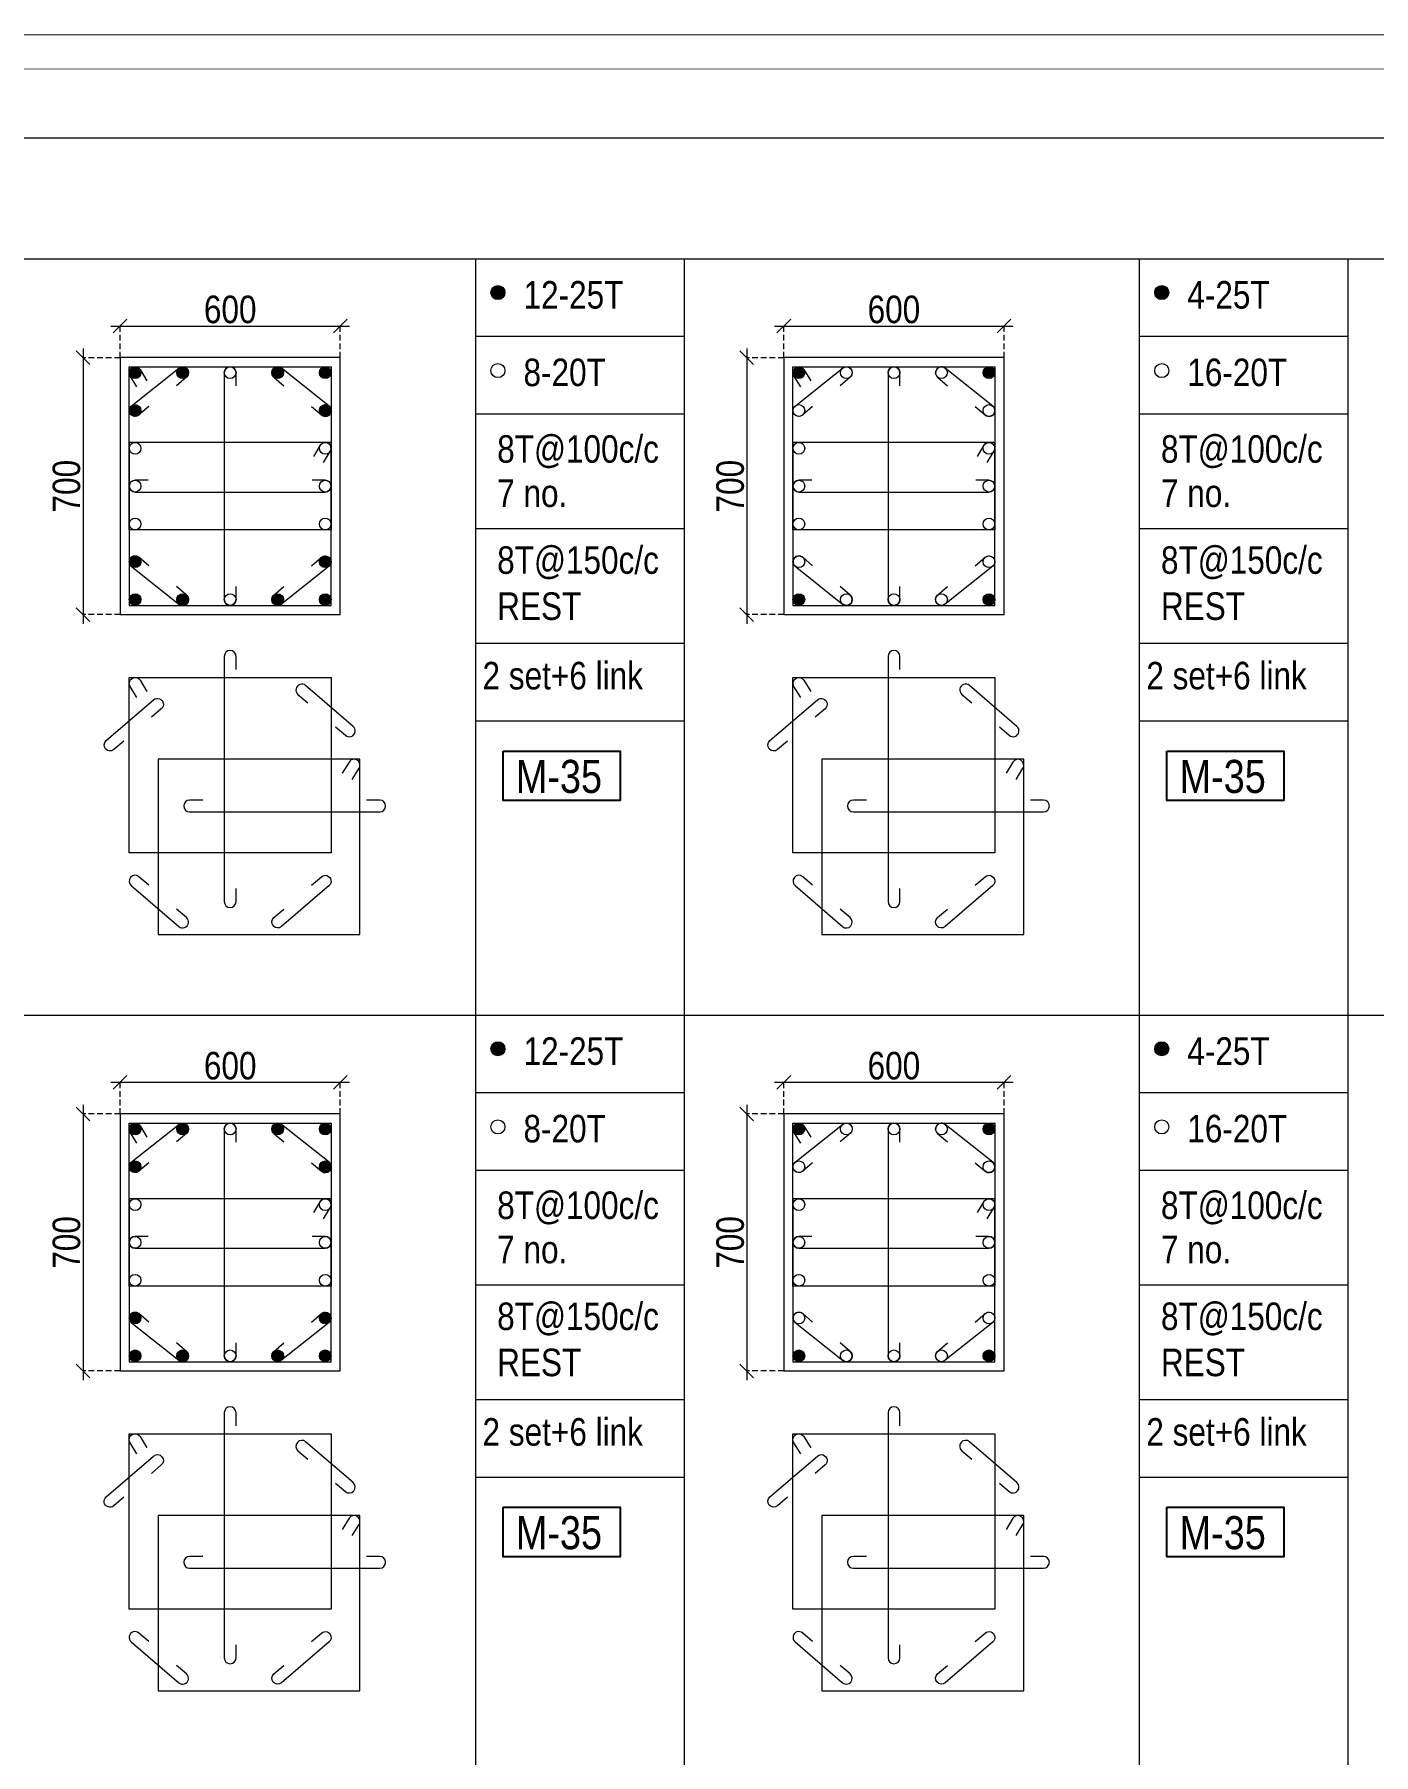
# Model space of a CAD drawing. Header units: millimetres. Extents: x 1112055 to 3390982, y -148532 to 766891.
# Drawn here: x 2165935 to 2180529, y 280292 to 299034 of the extents above; entities that cross this region are included whole.
import ezdxf
from ezdxf.enums import TextEntityAlignment as Align

# ---------------------------------------------------------------- set-up
doc = ezdxf.new("R2010")
doc.units = ezdxf.units.MM
doc.header["$PDMODE"] = 35
doc.header["$PDSIZE"] = -25
doc.linetypes.add('DASHED2', pattern=[0.375, 0.25, -0.125])
doc.linetypes.add('Hidden', pattern=[9.525, 6.35, -3.175])
for name, color, linetype, lineweight in [('B COL. SIZE DIM', 220, 'Continuous', 25), ('B COLSCH', 204, 'Continuous', 20), ('B COLUMN', 1, 'Hidden', 9), ('B STEEL', 34, 'Continuous', 15), ('B TITLE BLOCK', 250, 'Continuous', 0)]:
    doc.layers.add(name, color=color, linetype=linetype, lineweight=lineweight)
doc.layers.add('B TEXT', color=7, linetype='Continuous')
doc.styles.add('dim inside', font='romans.shx', dxfattribs={"width": 0.8, "height": 125})
doc.styles.add('SWINC', font='swissc.ttf')
doc.dimstyles.new('dim inside', dxfattribs={"dimtxt": 125, "dimasz": 100, "dimexe": 0, "dimexo": 0, "dimgap": 10, "dimtad": 0, "dimdec": 0, "dimzin": 0, "dimdsep": 46, "dimtxsty": 'dim inside', "dimblk": 'SMALL', "dimcen": 0.09, "dimadec": 0, "dimazin": 0, "dimtfac": 1, "dimtdec": 0, "dimtofl": 0, "dimtmove": 0, "dimatfit": 3, "dimfxl": 1, "dimtolj": 1, "dimtzin": 0, "dimarcsym": 2})

# ---------------------------------------------------------------- blocks, each defined once
blk = doc.blocks.new('_Oblique')
at = {"color": 0, "linetype": 'ByBlock', "lineweight": -2}
blk.add_line((-0.5, -0.5), (0.5, 0.5), dxfattribs=at)
blk = doc.blocks.new('*D554')
at = {"layer": 'B COL. SIZE DIM', "color": 250, "lineweight": 9, "ltscale": 250, "transparency": 16777216}
blk.add_line((2166769, 287617), (2169369, 287617), dxfattribs=at)
at = {"layer": 'B COL. SIZE DIM', "color": 250, "linetype": 'DASHED2', "lineweight": 9, "ltscale": 250, "transparency": 16777216}
for p, q in [((2166869, 287272), (2166869, 287617)), ((2169269, 287272), (2169269, 287617))]:
    blk.add_line(p, q, dxfattribs=at)
at = {"layer": 'Defpoints', "color": 0, "ltscale": 250, "transparency": 16777216}
for p in [(2169269, 287617), (2166869, 287272), (2169269, 287272)]:
    blk.add_point(p, dxfattribs=at)
at = {"layer": 'B COL. SIZE DIM', "color": 250, "lineweight": 9, "ltscale": 250, "transparency": 16777216, "xscale": 150, "yscale": 150, "zscale": 150, "rotation": 180}
blk.add_blockref('_Oblique', (2166869, 287617), dxfattribs=at)
at = {"layer": 'B COL. SIZE DIM', "color": 250, "lineweight": 9, "ltscale": 250, "transparency": 16777216, "xscale": 150, "yscale": 150, "zscale": 150}
blk.add_blockref('_Oblique', (2169269, 287617), dxfattribs=at)
at = {"layer": 'B COL. SIZE DIM', "color": 6, "ltscale": 250, "transparency": 16777216, "insert": (2168069, 287796), "char_height": 300, "attachment_point": 5, "style": 'SWINC'}
blk.add_mtext('\\A1;600', dxfattribs=at)
blk = doc.blocks.new('*D555')
at = {"layer": 'B COL. SIZE DIM', "color": 250, "lineweight": 9, "ltscale": 250, "transparency": 16777216}
blk.add_line((2166465, 287372), (2166465, 284372), dxfattribs=at)
at = {"layer": 'B COL. SIZE DIM', "color": 250, "linetype": 'DASHED2', "lineweight": 9, "ltscale": 250, "transparency": 16777216}
for p, q in [((2166869, 287272), (2166465, 287272)), ((2166869, 284472), (2166465, 284472))]:
    blk.add_line(p, q, dxfattribs=at)
at = {"layer": 'Defpoints', "color": 0, "ltscale": 250, "transparency": 16777216}
for p in [(2166869, 287272), (2166465, 284472), (2166869, 284472)]:
    blk.add_point(p, dxfattribs=at)
at = {"layer": 'B COL. SIZE DIM', "color": 250, "lineweight": 9, "ltscale": 250, "transparency": 16777216, "xscale": 150, "yscale": 150, "zscale": 150}
for p, rotation in [((2166465, 287272), 90), ((2166465, 284472), 270)]:
    blk.add_blockref('_Oblique', p, dxfattribs=dict(at, rotation=rotation))
at = {"layer": 'B COL. SIZE DIM', "color": 6, "ltscale": 250, "transparency": 16777216, "insert": (2166286, 285872), "char_height": 300, "attachment_point": 5, "rotation": 90, "style": 'SWINC'}
blk.add_mtext('\\A1;700', dxfattribs=at)
blk = doc.blocks.new('*D556')
at = {"layer": 'B COL. SIZE DIM', "color": 250, "lineweight": 9, "ltscale": 250, "transparency": 16777216}
blk.add_line((2166769, 295857), (2169369, 295857), dxfattribs=at)
at = {"layer": 'B COL. SIZE DIM', "color": 250, "linetype": 'DASHED2', "lineweight": 9, "ltscale": 250, "transparency": 16777216}
for p, q in [((2166869, 295512), (2166869, 295857)), ((2169269, 295512), (2169269, 295857))]:
    blk.add_line(p, q, dxfattribs=at)
at = {"layer": 'Defpoints', "color": 0, "ltscale": 250, "transparency": 16777216}
for p in [(2169269, 295857), (2166869, 295512), (2169269, 295512)]:
    blk.add_point(p, dxfattribs=at)
at = {"layer": 'B COL. SIZE DIM', "color": 250, "lineweight": 9, "ltscale": 250, "transparency": 16777216, "xscale": 150, "yscale": 150, "zscale": 150, "rotation": 180}
blk.add_blockref('_Oblique', (2166869, 295857), dxfattribs=at)
at = {"layer": 'B COL. SIZE DIM', "color": 250, "lineweight": 9, "ltscale": 250, "transparency": 16777216, "xscale": 150, "yscale": 150, "zscale": 150}
blk.add_blockref('_Oblique', (2169269, 295857), dxfattribs=at)
at = {"layer": 'B COL. SIZE DIM', "color": 6, "ltscale": 250, "transparency": 16777216, "insert": (2168069, 296036), "char_height": 300, "attachment_point": 5, "style": 'SWINC'}
blk.add_mtext('\\A1;600', dxfattribs=at)
blk = doc.blocks.new('*D557')
at = {"layer": 'B COL. SIZE DIM', "color": 250, "lineweight": 9, "ltscale": 250, "transparency": 16777216}
blk.add_line((2166465, 295612), (2166465, 292612), dxfattribs=at)
at = {"layer": 'B COL. SIZE DIM', "color": 250, "linetype": 'DASHED2', "lineweight": 9, "ltscale": 250, "transparency": 16777216}
for p, q in [((2166869, 295512), (2166465, 295512)), ((2166869, 292712), (2166465, 292712))]:
    blk.add_line(p, q, dxfattribs=at)
at = {"layer": 'Defpoints', "color": 0, "ltscale": 250, "transparency": 16777216}
for p in [(2166869, 295512), (2166465, 292712), (2166869, 292712)]:
    blk.add_point(p, dxfattribs=at)
at = {"layer": 'B COL. SIZE DIM', "color": 250, "lineweight": 9, "ltscale": 250, "transparency": 16777216, "xscale": 150, "yscale": 150, "zscale": 150}
for p, rotation in [((2166465, 295512), 90), ((2166465, 292712), 270)]:
    blk.add_blockref('_Oblique', p, dxfattribs=dict(at, rotation=rotation))
at = {"layer": 'B COL. SIZE DIM', "color": 6, "ltscale": 250, "transparency": 16777216, "insert": (2166286, 294112), "char_height": 300, "attachment_point": 5, "rotation": 90, "style": 'SWINC'}
blk.add_mtext('\\A1;700', dxfattribs=at)
blk = doc.blocks.new('*D566')
at = {"layer": 'B COL. SIZE DIM', "color": 250, "lineweight": 9, "ltscale": 250, "transparency": 16777216}
blk.add_line((2174002, 287617), (2176602, 287617), dxfattribs=at)
at = {"layer": 'B COL. SIZE DIM', "color": 250, "linetype": 'DASHED2', "lineweight": 9, "ltscale": 250, "transparency": 16777216}
for p, q in [((2174102, 287272), (2174102, 287617)), ((2176502, 287272), (2176502, 287617))]:
    blk.add_line(p, q, dxfattribs=at)
at = {"layer": 'Defpoints', "color": 0, "ltscale": 250, "transparency": 16777216}
for p in [(2176502, 287617), (2174102, 287272), (2176502, 287272)]:
    blk.add_point(p, dxfattribs=at)
at = {"layer": 'B COL. SIZE DIM', "color": 250, "lineweight": 9, "ltscale": 250, "transparency": 16777216, "xscale": 150, "yscale": 150, "zscale": 150, "rotation": 180}
blk.add_blockref('_Oblique', (2174102, 287617), dxfattribs=at)
at = {"layer": 'B COL. SIZE DIM', "color": 250, "lineweight": 9, "ltscale": 250, "transparency": 16777216, "xscale": 150, "yscale": 150, "zscale": 150}
blk.add_blockref('_Oblique', (2176502, 287617), dxfattribs=at)
at = {"layer": 'B COL. SIZE DIM', "color": 6, "ltscale": 250, "transparency": 16777216, "insert": (2175302, 287796), "char_height": 300, "attachment_point": 5, "style": 'SWINC'}
blk.add_mtext('\\A1;600', dxfattribs=at)
blk = doc.blocks.new('*D567')
at = {"layer": 'B COL. SIZE DIM', "color": 250, "lineweight": 9, "ltscale": 250, "transparency": 16777216}
blk.add_line((2173698, 287372), (2173698, 284372), dxfattribs=at)
at = {"layer": 'B COL. SIZE DIM', "color": 250, "linetype": 'DASHED2', "lineweight": 9, "ltscale": 250, "transparency": 16777216}
for p, q in [((2174102, 287272), (2173698, 287272)), ((2174102, 284472), (2173698, 284472))]:
    blk.add_line(p, q, dxfattribs=at)
at = {"layer": 'Defpoints', "color": 0, "ltscale": 250, "transparency": 16777216}
for p in [(2174102, 287272), (2173698, 284472), (2174102, 284472)]:
    blk.add_point(p, dxfattribs=at)
at = {"layer": 'B COL. SIZE DIM', "color": 250, "lineweight": 9, "ltscale": 250, "transparency": 16777216, "xscale": 150, "yscale": 150, "zscale": 150}
for p, rotation in [((2173698, 287272), 90), ((2173698, 284472), 270)]:
    blk.add_blockref('_Oblique', p, dxfattribs=dict(at, rotation=rotation))
at = {"layer": 'B COL. SIZE DIM', "color": 6, "ltscale": 250, "transparency": 16777216, "insert": (2173519, 285872), "char_height": 300, "attachment_point": 5, "rotation": 90, "style": 'SWINC'}
blk.add_mtext('\\A1;700', dxfattribs=at)
blk = doc.blocks.new('*D568')
at = {"layer": 'B COL. SIZE DIM', "color": 250, "lineweight": 9, "ltscale": 250, "transparency": 16777216}
blk.add_line((2174002, 295857), (2176602, 295857), dxfattribs=at)
at = {"layer": 'B COL. SIZE DIM', "color": 250, "linetype": 'DASHED2', "lineweight": 9, "ltscale": 250, "transparency": 16777216}
for p, q in [((2174102, 295512), (2174102, 295857)), ((2176502, 295512), (2176502, 295857))]:
    blk.add_line(p, q, dxfattribs=at)
at = {"layer": 'Defpoints', "color": 0, "ltscale": 250, "transparency": 16777216}
for p in [(2176502, 295857), (2174102, 295512), (2176502, 295512)]:
    blk.add_point(p, dxfattribs=at)
at = {"layer": 'B COL. SIZE DIM', "color": 250, "lineweight": 9, "ltscale": 250, "transparency": 16777216, "xscale": 150, "yscale": 150, "zscale": 150, "rotation": 180}
blk.add_blockref('_Oblique', (2174102, 295857), dxfattribs=at)
at = {"layer": 'B COL. SIZE DIM', "color": 250, "lineweight": 9, "ltscale": 250, "transparency": 16777216, "xscale": 150, "yscale": 150, "zscale": 150}
blk.add_blockref('_Oblique', (2176502, 295857), dxfattribs=at)
at = {"layer": 'B COL. SIZE DIM', "color": 6, "ltscale": 250, "transparency": 16777216, "insert": (2175302, 296036), "char_height": 300, "attachment_point": 5, "style": 'SWINC'}
blk.add_mtext('\\A1;600', dxfattribs=at)
blk = doc.blocks.new('*D569')
at = {"layer": 'B COL. SIZE DIM', "color": 250, "lineweight": 9, "ltscale": 250, "transparency": 16777216}
blk.add_line((2173698, 295612), (2173698, 292612), dxfattribs=at)
at = {"layer": 'B COL. SIZE DIM', "color": 250, "linetype": 'DASHED2', "lineweight": 9, "ltscale": 250, "transparency": 16777216}
for p, q in [((2174102, 295512), (2173698, 295512)), ((2174102, 292712), (2173698, 292712))]:
    blk.add_line(p, q, dxfattribs=at)
at = {"layer": 'Defpoints', "color": 0, "ltscale": 250, "transparency": 16777216}
for p in [(2174102, 295512), (2173698, 292712), (2174102, 292712)]:
    blk.add_point(p, dxfattribs=at)
at = {"layer": 'B COL. SIZE DIM', "color": 250, "lineweight": 9, "ltscale": 250, "transparency": 16777216, "xscale": 150, "yscale": 150, "zscale": 150}
for p, rotation in [((2173698, 295512), 90), ((2173698, 292712), 270)]:
    blk.add_blockref('_Oblique', p, dxfattribs=dict(at, rotation=rotation))
at = {"layer": 'B COL. SIZE DIM', "color": 6, "ltscale": 250, "transparency": 16777216, "insert": (2173519, 294112), "char_height": 300, "attachment_point": 5, "rotation": 90, "style": 'SWINC'}
blk.add_mtext('\\A1;700', dxfattribs=at)

msp = doc.modelspace()

# ---------------------------------------------------------------- hatches: boundary and pattern name
at = {"layer": 'B STEEL', "lineweight": 9, "ltscale": 0.5}
h = msp.add_hatch(color=34, dxfattribs=at)
edge = h.paths.add_edge_path()
edge.add_arc((2170986.9, 296221.5), 76.8, 0, 360)
h = msp.add_hatch(color=34, dxfattribs=at)
edge = h.paths.add_edge_path()
edge.add_arc((2178220.5, 296221.5), 76.8, 0, 360)
h = msp.add_hatch(color=34, dxfattribs=at)
edge = h.paths.add_edge_path()
edge.add_arc((2167032.6, 295348.3), 64, 0, 360)
at = {"layer": 'B STEEL', "lineweight": 30}
h = msp.add_hatch(color=34, dxfattribs=at)
edge = h.paths.add_edge_path()
edge.add_arc((2167550.6, 295348.3), 64, 0, 360)
h = msp.add_hatch(color=34, dxfattribs=at)
edge = h.paths.add_edge_path()
edge.add_arc((2168586.5, 295348.3), 64, 0, 360)
at = {"layer": 'B STEEL', "lineweight": 9, "ltscale": 0.5}
h = msp.add_hatch(color=34, dxfattribs=at)
edge = h.paths.add_edge_path()
edge.add_arc((2169104.5, 295348.3), 64, 180, 540, ccw=False)
h = msp.add_hatch(color=34, dxfattribs=at)
edge = h.paths.add_edge_path()
edge.add_arc((2174266.1, 295348.3), 64, 0, 360)
h = msp.add_hatch(color=34, dxfattribs=at)
edge = h.paths.add_edge_path()
edge.add_arc((2176338.1, 295348.3), 64, 180, 540, ccw=False)
at = {"layer": 'B STEEL', "lineweight": 30}
h = msp.add_hatch(color=34, dxfattribs=at)
edge = h.paths.add_edge_path()
edge.add_arc((2167032.6, 294936.3), 64, 0, 360)
h = msp.add_hatch(color=34, dxfattribs=at)
edge = h.paths.add_edge_path()
edge.add_arc((2169104.5, 294936.3), 64, 0, 360)
h = msp.add_hatch(color=34, dxfattribs=at)
edge = h.paths.add_edge_path()
edge.add_arc((2167032.6, 293288.3), 64, 0, 360)
h = msp.add_hatch(color=34, dxfattribs=at)
edge = h.paths.add_edge_path()
edge.add_arc((2169104.5, 293288.3), 64, 0, 360)
at = {"layer": 'B STEEL', "lineweight": 9, "ltscale": 0.5}
h = msp.add_hatch(color=34, dxfattribs=at)
edge = h.paths.add_edge_path()
edge.add_arc((2167032.6, 292876.3), 64, 0, 360, ccw=False)
at = {"layer": 'B STEEL', "lineweight": 30}
h = msp.add_hatch(color=34, dxfattribs=at)
edge = h.paths.add_edge_path()
edge.add_arc((2167550.6, 292876.3), 64, 0, 360)
h = msp.add_hatch(color=34, dxfattribs=at)
edge = h.paths.add_edge_path()
edge.add_arc((2168586.5, 292876.3), 64, 0, 360)
at = {"layer": 'B STEEL', "lineweight": 9, "ltscale": 0.5}
h = msp.add_hatch(color=34, dxfattribs=at)
edge = h.paths.add_edge_path()
edge.add_arc((2169104.5, 292876.3), 64, -180, 180)
h = msp.add_hatch(color=34, dxfattribs=at)
edge = h.paths.add_edge_path()
edge.add_arc((2174266.1, 292876.3), 64, 0, 360, ccw=False)
h = msp.add_hatch(color=34, dxfattribs=at)
edge = h.paths.add_edge_path()
edge.add_arc((2176338.1, 292876.3), 64, -180, 180)
h = msp.add_hatch(color=34, dxfattribs=at)
edge = h.paths.add_edge_path()
edge.add_arc((2170986.9, 287981.7), 76.8, 0, 360)
h = msp.add_hatch(color=34, dxfattribs=at)
edge = h.paths.add_edge_path()
edge.add_arc((2178220.5, 287981.7), 76.8, 0, 360)
h = msp.add_hatch(color=34, dxfattribs=at)
edge = h.paths.add_edge_path()
edge.add_arc((2167032.6, 287108.5), 64, 0, 360)
at = {"layer": 'B STEEL', "lineweight": 30}
h = msp.add_hatch(color=34, dxfattribs=at)
edge = h.paths.add_edge_path()
edge.add_arc((2167550.6, 287108.5), 64, 0, 360)
h = msp.add_hatch(color=34, dxfattribs=at)
edge = h.paths.add_edge_path()
edge.add_arc((2168586.5, 287108.5), 64, 0, 360)
at = {"layer": 'B STEEL', "lineweight": 9, "ltscale": 0.5}
h = msp.add_hatch(color=34, dxfattribs=at)
edge = h.paths.add_edge_path()
edge.add_arc((2169104.5, 287108.5), 64, 180, 540, ccw=False)
h = msp.add_hatch(color=34, dxfattribs=at)
edge = h.paths.add_edge_path()
edge.add_arc((2174266.1, 287108.5), 64, 0, 360)
h = msp.add_hatch(color=34, dxfattribs=at)
edge = h.paths.add_edge_path()
edge.add_arc((2176338.1, 287108.5), 64, 180, 540, ccw=False)
at = {"layer": 'B STEEL', "lineweight": 30}
h = msp.add_hatch(color=34, dxfattribs=at)
edge = h.paths.add_edge_path()
edge.add_arc((2167032.6, 286696.5), 64, 0, 360)
h = msp.add_hatch(color=34, dxfattribs=at)
edge = h.paths.add_edge_path()
edge.add_arc((2169104.5, 286696.5), 64, 0, 360)
h = msp.add_hatch(color=34, dxfattribs=at)
edge = h.paths.add_edge_path()
edge.add_arc((2167032.6, 285048.5), 64, 0, 360)
h = msp.add_hatch(color=34, dxfattribs=at)
edge = h.paths.add_edge_path()
edge.add_arc((2169104.5, 285048.5), 64, 0, 360)
at = {"layer": 'B STEEL', "lineweight": 9, "ltscale": 0.5}
h = msp.add_hatch(color=34, dxfattribs=at)
edge = h.paths.add_edge_path()
edge.add_arc((2167032.6, 284636.5), 64, 0, 360, ccw=False)
at = {"layer": 'B STEEL', "lineweight": 30}
h = msp.add_hatch(color=34, dxfattribs=at)
edge = h.paths.add_edge_path()
edge.add_arc((2167550.6, 284636.5), 64, 0, 360)
h = msp.add_hatch(color=34, dxfattribs=at)
edge = h.paths.add_edge_path()
edge.add_arc((2168586.5, 284636.5), 64, 0, 360)
at = {"layer": 'B STEEL', "lineweight": 9, "ltscale": 0.5}
h = msp.add_hatch(color=34, dxfattribs=at)
edge = h.paths.add_edge_path()
edge.add_arc((2169104.5, 284636.5), 64, -180, 180)
h = msp.add_hatch(color=34, dxfattribs=at)
edge = h.paths.add_edge_path()
edge.add_arc((2174266.1, 284636.5), 64, 0, 360, ccw=False)
h = msp.add_hatch(color=34, dxfattribs=at)
edge = h.paths.add_edge_path()
edge.add_arc((2176338.1, 284636.5), 64, -180, 180)

# ---------------------------------------------------------------- linework, layer by layer
at = {"layer": 'B COLSCH', "color": 250, "lineweight": 0}
for p, q in [((2088785.4, 297908.8), (2230883.4, 297908.8)), ((2088785.4, 296589.8), (2230883.4, 296589.8)), ((2170740.6, 296589.8), (2170740.6, 247150.7)), ((2173015, 296589.8), (2173015, 239898.1)), ((2177974.2, 296589.8), (2177974.2, 247150.7)), ((2180248.6, 296589.8), (2180248.6, 239898.1)), ((2170740.6, 295744.8), (2173015, 295744.8)), ((2177974.2, 295744.8), (2180248.6, 295744.8)), ((2170740.6, 294899.8), (2173015, 294899.8)), ((2177974.2, 294899.8), (2180248.6, 294899.8)), ((2170740.6, 293650.1), (2173015, 293650.1)), ((2177974.2, 293650.1), (2180248.6, 293650.1)), ((2170740.6, 292400.3), (2173015, 292400.3)), ((2177974.2, 292400.3), (2180248.6, 292400.3)), ((2170740.6, 291555.3), (2173015, 291555.3)), ((2177974.2, 291555.3), (2180248.6, 291555.3)), ((2088785.4, 288350), (2230883.4, 288350)), ((2170740.6, 287505), (2173015, 287505)), ((2177974.2, 287505), (2180248.6, 287505)), ((2170740.6, 286660), (2173015, 286660)), ((2177974.2, 286660), (2180248.6, 286660)), ((2170740.6, 285410.2), (2173015, 285410.2)), ((2177974.2, 285410.2), (2180248.6, 285410.2)), ((2170740.6, 284160.4), (2173015, 284160.4)), ((2177974.2, 284160.4), (2180248.6, 284160.4)), ((2170740.6, 283315.4), (2173015, 283315.4)), ((2177974.2, 283315.4), (2180248.6, 283315.4))]:
    msp.add_line(p, q, dxfattribs=at)
at = {"layer": 'B COLUMN', "color": 1, "linetype": 'ByBlock', "lineweight": 20}
for points in [[(2166868.6, 292712.3), (2169268.6, 292712.3), (2169268.6, 295512.3), (2166868.6, 295512.3)], [(2174102.1, 292712.3), (2176502.1, 292712.3), (2176502.1, 295512.3), (2174102.1, 295512.3)], [(2166868.6, 284472.5), (2169268.6, 284472.5), (2169268.6, 287272.5), (2166868.6, 287272.5)], [(2174102.1, 284472.5), (2176502.1, 284472.5), (2176502.1, 287272.5), (2174102.1, 287272.5)]]:
    msp.add_lwpolyline(points, close=True, dxfattribs=at)
at = {"layer": 'B STEEL', "color": 34, "lineweight": 9, "ltscale": 0.5}
for points in [[(2167052.8, 295193.3), (2166978.1, 295314.8, -1), (2167087.1, 295381.9), (2167161.9, 295260.4)], [(2167182.5, 294980.8), (2167074.3, 294887.8, -1), (2166990.8, 294984.9), (2167508.8, 295396.9, -1), (2167592.3, 295299.8), (2167484.1, 295206.8)], [(2168132.6, 295205.7), (2168132.6, 295348.3, 1), (2168004.5, 295348.3), (2168004.5, 292876.3, 1), (2168132.6, 292876.3), (2168132.6, 293019)], [(2168954.6, 294980.8), (2169062.8, 294887.8, 1), (2169146.3, 294984.9), (2168628.3, 295396.9, 1), (2168544.8, 295299.8), (2168653, 295206.8)], [(2174286.4, 295193.3), (2174211.6, 295314.8, -1), (2174320.6, 295381.9), (2174395.4, 295260.4)], [(2174416, 294980.8), (2174307.9, 294887.8, -1), (2174224.4, 294984.9), (2174742.4, 295396.9, -1), (2174825.8, 295299.8), (2174717.7, 295206.8)], [(2175366.1, 295205.7), (2175366.1, 295348.3, 1), (2175238.1, 295348.3), (2175238.1, 292876.3, 1), (2175366.1, 292876.3), (2175366.1, 293019)], [(2176188.2, 294980.8), (2176296.3, 294887.8, 1), (2176379.8, 294984.9), (2175861.8, 295396.9, 1), (2175778.4, 295299.8), (2175886.5, 295206.8)], [(2169084.3, 294369.3), (2169159.1, 294490.8, 1), (2169050, 294557.9), (2168975.2, 294436.4)], [(2176317.8, 294369.3), (2176392.6, 294490.8, 1), (2176283.6, 294557.9), (2176208.8, 294436.4)], [(2167175.2, 294176.3), (2167032.6, 294176.3, 1), (2167032.6, 294048.3), (2169104.5, 294048.3, 1), (2169104.5, 294176.3), (2168961.9, 294176.3)], [(2174408.8, 294176.3), (2174266.1, 294176.3, 1), (2174266.1, 294048.3), (2176338.1, 294048.3, 1), (2176338.1, 294176.3), (2176195.4, 294176.3)], [(2167182.5, 293243.9), (2167074.3, 293336.9, 1), (2166990.8, 293239.8), (2167508.8, 292827.8, 1), (2167592.3, 292924.9), (2167484.1, 293017.9)], [(2168954.6, 293243.9), (2169062.8, 293336.9, -1), (2169146.3, 293239.8), (2168628.3, 292827.8, -1), (2168544.8, 292924.9), (2168653, 293017.9)], [(2174416, 293243.9), (2174307.9, 293336.9, 1), (2174224.4, 293239.8), (2174742.4, 292827.8, 1), (2174825.8, 292924.9), (2174717.7, 293017.9)], [(2176188.2, 293243.9), (2176296.3, 293336.9, -1), (2176379.8, 293239.8), (2175861.8, 292827.8, -1), (2175778.4, 292924.9), (2175886.5, 293017.9)], [(2168132.6, 292114.8), (2168132.6, 292257.4, 1), (2168004.5, 292257.4), (2168004.5, 289585.4, 1), (2168132.6, 289585.4), (2168132.6, 289728.1)], [(2175366.1, 292114.8), (2175366.1, 292257.4, 1), (2175238.1, 292257.4), (2175238.1, 289585.4, 1), (2175366.1, 289585.4), (2175366.1, 289728.1)], [(2167052.8, 291808.3), (2166978.1, 291929.8, -1), (2167087.1, 291996.9), (2167161.9, 291875.4)], [(2174286.4, 291808.3), (2174211.6, 291929.8, -1), (2174320.6, 291996.9), (2174395.4, 291875.4)], [(2169217.6, 291490.8), (2169325.8, 291397.8, 1), (2169409.2, 291494.9), (2168891.3, 291940.2, 1), (2168807.8, 291843.1), (2168915.9, 291750.1)], [(2176451.1, 291490.8), (2176559.3, 291397.8, 1), (2176642.8, 291494.9), (2176124.8, 291940.2, 1), (2176041.3, 291843.1), (2176149.5, 291750.1)], [(2166908.5, 291335.1), (2166800.3, 291242.1, -1), (2166716.9, 291339.2), (2167234.9, 291784.5, -1), (2167318.3, 291687.4), (2167210.2, 291594.4)], [(2174142.1, 291335.1), (2174033.9, 291242.1, -1), (2173950.4, 291339.2), (2174468.4, 291784.5, -1), (2174551.9, 291687.4), (2174443.7, 291594.4)], [(2169399.1, 290917.7), (2169473.8, 291039.1, 1), (2169364.8, 291106.2), (2169290, 290984.8)], [(2176632.6, 290917.7), (2176707.4, 291039.1, 1), (2176598.3, 291106.2), (2176523.6, 290984.8)], [(2167769.3, 290691.4), (2167626.7, 290691.4, 1), (2167626.7, 290563.3), (2169698.7, 290563.3, 1), (2169698.7, 290691.4), (2169556, 290691.4)], [(2175002.9, 290691.4), (2174860.2, 290691.4, 1), (2174860.2, 290563.3), (2176932.2, 290563.3, 1), (2176932.2, 290691.4), (2176789.6, 290691.4)], [(2167182.5, 289763.6), (2167074.3, 289856.6, 1), (2166990.8, 289759.5), (2167508.8, 289314.1, 1), (2167592.3, 289411.2), (2167484.1, 289504.2)], [(2168954.6, 289763.6), (2169062.8, 289856.6, -1), (2169146.3, 289759.5), (2168628.3, 289314.1, -1), (2168544.8, 289411.2), (2168653, 289504.2)], [(2174416, 289763.6), (2174307.9, 289856.6, 1), (2174224.4, 289759.5), (2174742.4, 289314.1, 1), (2174825.8, 289411.2), (2174717.7, 289504.2)], [(2176188.2, 289763.6), (2176296.3, 289856.6, -1), (2176379.8, 289759.5), (2175861.8, 289314.1, -1), (2175778.4, 289411.2), (2175886.5, 289504.2)], [(2167052.8, 286953.4), (2166978.1, 287074.9, -1), (2167087.1, 287142), (2167161.9, 287020.6)], [(2167182.5, 286740.9), (2167074.3, 286647.9, -1), (2166990.8, 286745), (2167508.8, 287157, -1), (2167592.3, 287059.9), (2167484.1, 286966.9)], [(2168132.6, 286965.8), (2168132.6, 287108.5, 1), (2168004.5, 287108.5), (2168004.5, 284636.5, 1), (2168132.6, 284636.5), (2168132.6, 284779.1)], [(2168954.6, 286740.9), (2169062.8, 286647.9, 1), (2169146.3, 286745), (2168628.3, 287157, 1), (2168544.8, 287059.9), (2168653, 286966.9)], [(2174286.4, 286953.4), (2174211.6, 287074.9, -1), (2174320.6, 287142), (2174395.4, 287020.6)], [(2174416, 286740.9), (2174307.9, 286647.9, -1), (2174224.4, 286745), (2174742.4, 287157, -1), (2174825.8, 287059.9), (2174717.7, 286966.9)], [(2175366.1, 286965.8), (2175366.1, 287108.5, 1), (2175238.1, 287108.5), (2175238.1, 284636.5, 1), (2175366.1, 284636.5), (2175366.1, 284779.1)], [(2176188.2, 286740.9), (2176296.3, 286647.9, 1), (2176379.8, 286745), (2175861.8, 287157, 1), (2175778.4, 287059.9), (2175886.5, 286966.9)], [(2169084.3, 286129.4), (2169159.1, 286250.9, 1), (2169050, 286318), (2168975.2, 286196.6)], [(2176317.8, 286129.4), (2176392.6, 286250.9, 1), (2176283.6, 286318), (2176208.8, 286196.6)], [(2167175.2, 285936.5), (2167032.6, 285936.5, 1), (2167032.6, 285808.5), (2169104.5, 285808.5, 1), (2169104.5, 285936.5), (2168961.9, 285936.5)], [(2174408.8, 285936.5), (2174266.1, 285936.5, 1), (2174266.1, 285808.5), (2176338.1, 285808.5, 1), (2176338.1, 285936.5), (2176195.4, 285936.5)], [(2167182.5, 285004), (2167074.3, 285097, 1), (2166990.8, 284999.9), (2167508.8, 284588, 1), (2167592.3, 284685), (2167484.1, 284778)], [(2168954.6, 285004), (2169062.8, 285097, -1), (2169146.3, 284999.9), (2168628.3, 284588, -1), (2168544.8, 284685), (2168653, 284778)], [(2174416, 285004), (2174307.9, 285097, 1), (2174224.4, 284999.9), (2174742.4, 284588, 1), (2174825.8, 284685), (2174717.7, 284778)], [(2176188.2, 285004), (2176296.3, 285097, -1), (2176379.8, 284999.9), (2175861.8, 284588, -1), (2175778.4, 284685), (2175886.5, 284778)], [(2168132.6, 283874.9), (2168132.6, 284017.6, 1), (2168004.5, 284017.6), (2168004.5, 281345.6, 1), (2168132.6, 281345.6), (2168132.6, 281488.2)], [(2175366.1, 283874.9), (2175366.1, 284017.6, 1), (2175238.1, 284017.6), (2175238.1, 281345.6, 1), (2175366.1, 281345.6), (2175366.1, 281488.2)], [(2167052.8, 283568.5), (2166978.1, 283689.9, -1), (2167087.1, 283757.1), (2167161.9, 283635.6)], [(2174286.4, 283568.5), (2174211.6, 283689.9, -1), (2174320.6, 283757.1), (2174395.4, 283635.6)], [(2169217.6, 283250.9), (2169325.8, 283157.9, 1), (2169409.2, 283255), (2168891.3, 283700.3, 1), (2168807.8, 283603.2), (2168915.9, 283510.3)], [(2176451.1, 283250.9), (2176559.3, 283157.9, 1), (2176642.8, 283255), (2176124.8, 283700.3, 1), (2176041.3, 283603.2), (2176149.5, 283510.3)], [(2166908.5, 283095.2), (2166800.3, 283002.2, -1), (2166716.9, 283099.3), (2167234.9, 283544.6, -1), (2167318.3, 283447.6), (2167210.2, 283354.6)], [(2174142.1, 283095.2), (2174033.9, 283002.2, -1), (2173950.4, 283099.3), (2174468.4, 283544.6, -1), (2174551.9, 283447.6), (2174443.7, 283354.6)], [(2169399.1, 282677.8), (2169473.8, 282799.3, 1), (2169364.8, 282866.4), (2169290, 282744.9)], [(2176632.6, 282677.8), (2176707.4, 282799.3, 1), (2176598.3, 282866.4), (2176523.6, 282744.9)], [(2167769.3, 282451.5), (2167626.7, 282451.5, 1), (2167626.7, 282323.5), (2169698.7, 282323.5, 1), (2169698.7, 282451.5), (2169556, 282451.5)], [(2175002.9, 282451.5), (2174860.2, 282451.5, 1), (2174860.2, 282323.5), (2176932.2, 282323.5, 1), (2176932.2, 282451.5), (2176789.6, 282451.5)], [(2167182.5, 281523.7), (2167074.3, 281616.7, 1), (2166990.8, 281519.6), (2167508.8, 281074.3, 1), (2167592.3, 281171.4), (2167484.1, 281264.4)], [(2168954.6, 281523.7), (2169062.8, 281616.7, -1), (2169146.3, 281519.6), (2168628.3, 281074.3, -1), (2168544.8, 281171.4), (2168653, 281264.4)], [(2174416, 281523.7), (2174307.9, 281616.7, 1), (2174224.4, 281519.6), (2174742.4, 281074.3, 1), (2174825.8, 281171.4), (2174717.7, 281264.4)], [(2176188.2, 281523.7), (2176296.3, 281616.7, -1), (2176379.8, 281519.6), (2175861.8, 281074.3, -1), (2175778.4, 281171.4), (2175886.5, 281264.4)]]:
    msp.add_lwpolyline(points, format="xyb", dxfattribs=at)
for points in [[(2169168.6, 293636.3), (2166968.6, 293636.3), (2166968.6, 295412.3), (2169168.6, 295412.3)], [(2176402.1, 293636.3), (2174202.1, 293636.3), (2174202.1, 295412.3), (2176402.1, 295412.3)], [(2169168.6, 294588.3), (2166968.6, 294588.3), (2166968.6, 292812.3), (2169168.6, 292812.3)], [(2176402.1, 294588.3), (2174202.1, 294588.3), (2174202.1, 292812.3), (2176402.1, 292812.3)], [(2169168.6, 290118), (2166968.6, 290118), (2166968.6, 292027.4), (2169168.6, 292027.4)], [(2176402.1, 290118), (2174202.1, 290118), (2174202.1, 292027.4), (2176402.1, 292027.4)], [(2169483.3, 291136.7), (2167283.3, 291136.7), (2167283.3, 289227.4), (2169483.3, 289227.4)], [(2176716.9, 291136.7), (2174516.9, 291136.7), (2174516.9, 289227.4), (2176716.9, 289227.4)], [(2169168.6, 285396.5), (2166968.6, 285396.5), (2166968.6, 287172.5), (2169168.6, 287172.5)], [(2176402.1, 285396.5), (2174202.1, 285396.5), (2174202.1, 287172.5), (2176402.1, 287172.5)], [(2169168.6, 286348.5), (2166968.6, 286348.5), (2166968.6, 284572.5), (2169168.6, 284572.5)], [(2176402.1, 286348.5), (2174202.1, 286348.5), (2174202.1, 284572.5), (2176402.1, 284572.5)], [(2169168.6, 281878.2), (2166968.6, 281878.2), (2166968.6, 283787.5), (2169168.6, 283787.5)], [(2176402.1, 281878.2), (2174202.1, 281878.2), (2174202.1, 283787.5), (2176402.1, 283787.5)], [(2169483.3, 282896.9), (2167283.3, 282896.9), (2167283.3, 280987.5), (2169483.3, 280987.5)], [(2176716.9, 282896.9), (2174516.9, 282896.9), (2174516.9, 280987.5), (2176716.9, 280987.5)]]:
    msp.add_lwpolyline(points, close=True, dxfattribs=at)
for centre, radius in [((2170986.9, 296221.5), 76.8), ((2178220.5, 296221.5), 76.8), ((2167032.6, 295348.3), 64), ((2167550.6, 295348.3), 64), ((2168068.6, 295348.3), 64), ((2168586.5, 295348.3), 64), ((2169104.5, 295348.3), 64), ((2170986.9, 295371.2), 76.8), ((2174266.1, 295348.3), 64), ((2174784.1, 295348.3), 64), ((2175302.1, 295348.3), 64), ((2175820.1, 295348.3), 64), ((2176338.1, 295348.3), 64), ((2178220.5, 295371.2), 76.8), ((2167032.6, 294936.3), 64), ((2169104.5, 294936.3), 64), ((2174266.1, 294936.3), 64), ((2176338.1, 294936.3), 64), ((2167032.6, 294524.3), 64), ((2169104.5, 294524.3), 64), ((2174266.1, 294524.3), 64), ((2176338.1, 294524.3), 64), ((2167032.6, 294112.3), 64), ((2169104.5, 294112.3), 64), ((2174266.1, 294112.3), 64), ((2176338.1, 294112.3), 64), ((2167032.6, 293700.3), 64), ((2169104.5, 293700.3), 64), ((2174266.1, 293700.3), 64), ((2176338.1, 293700.3), 64), ((2167032.6, 293288.3), 64), ((2169104.5, 293288.3), 64), ((2174266.1, 293288.3), 64), ((2176338.1, 293288.3), 64), ((2167032.6, 292876.3), 64), ((2167550.6, 292876.3), 64), ((2168068.6, 292876.3), 64), ((2168586.5, 292876.3), 64), ((2169104.5, 292876.3), 64), ((2174266.1, 292876.3), 64), ((2174784.1, 292876.3), 64), ((2175302.1, 292876.3), 64), ((2175820.1, 292876.3), 64), ((2176338.1, 292876.3), 64), ((2170986.9, 287981.7), 76.8), ((2178220.5, 287981.7), 76.8), ((2167032.6, 287108.5), 64), ((2167550.6, 287108.5), 64), ((2168068.6, 287108.5), 64), ((2168586.5, 287108.5), 64), ((2169104.5, 287108.5), 64), ((2170986.9, 287131.4), 76.8), ((2174266.1, 287108.5), 64), ((2174784.1, 287108.5), 64), ((2175302.1, 287108.5), 64), ((2175820.1, 287108.5), 64), ((2176338.1, 287108.5), 64), ((2178220.5, 287131.4), 76.8), ((2167032.6, 286696.5), 64), ((2169104.5, 286696.5), 64), ((2174266.1, 286696.5), 64), ((2176338.1, 286696.5), 64), ((2167032.6, 286284.5), 64), ((2169104.5, 286284.5), 64), ((2174266.1, 286284.5), 64), ((2176338.1, 286284.5), 64), ((2167032.6, 285872.5), 64), ((2169104.5, 285872.5), 64), ((2174266.1, 285872.5), 64), ((2176338.1, 285872.5), 64), ((2167032.6, 285460.5), 64), ((2169104.5, 285460.5), 64), ((2174266.1, 285460.5), 64), ((2176338.1, 285460.5), 64), ((2167032.6, 285048.5), 64), ((2169104.5, 285048.5), 64), ((2174266.1, 285048.5), 64), ((2176338.1, 285048.5), 64), ((2167032.6, 284636.5), 64), ((2167550.6, 284636.5), 64), ((2168068.6, 284636.5), 64), ((2168586.5, 284636.5), 64), ((2169104.5, 284636.5), 64), ((2174266.1, 284636.5), 64), ((2174784.1, 284636.5), 64), ((2175302.1, 284636.5), 64), ((2175820.1, 284636.5), 64), ((2176338.1, 284636.5), 64)]:
    msp.add_circle(centre, radius, dxfattribs=at)
at = {"layer": 'B TEXT', "color": 1}
for points in [[(2171044.3, 291226.2), (2172318.9, 291226.2), (2172318.9, 290688.3), (2171044.3, 290688.3)], [(2178277.8, 291226.2), (2179552.4, 291226.2), (2179552.4, 290688.3), (2178277.8, 290688.3)], [(2171044.3, 282986.4), (2172318.9, 282986.4), (2172318.9, 282448.4), (2171044.3, 282448.4)], [(2178277.8, 282986.4), (2179552.4, 282986.4), (2179552.4, 282448.4), (2178277.8, 282448.4)]]:
    msp.add_lwpolyline(points, close=True, dxfattribs=at)
at = {"layer": 'B TITLE BLOCK', "color": 1, "const_width": 8.39}
msp.add_lwpolyline([(2087664.3, 299030), (2087664.3, 222350.9), (2243063.3, 222350.9), (2243063.3, 299030)], close=True, dxfattribs=at)
at = {"layer": 'B TITLE BLOCK', "color": 250, "lineweight": 0, "const_width": 8.39}
msp.add_lwpolyline([(2088038, 298656.3), (2088038, 222724.6), (2242689.6, 222724.6), (2242689.6, 298656.3)], close=True, dxfattribs=at)

# ---------------------------------------------------------------- texts
at = {"layer": 'B TEXT', "style": 'SWINC'}
for s, p in [('12-25T', (2171265.4, 296046.9)), ('4-25T', (2178499, 296046.9)), ('8-20T', (2171265.4, 295201.9)), ('16-20T', (2178499, 295201.9)), ('8T@100c/c', (2170978.5, 294367.1)), ('8T@100c/c', (2178212, 294367.1)), ('7 no.', (2170978.5, 293885.3)), ('7 no.', (2178212, 293885.3)), ('8T@150c/c', (2170978.5, 293157.2)), ('8T@150c/c', (2178212, 293157.2)), ('REST', (2170978.5, 292654.8)), ('REST', (2178212, 292654.8)), ('2 set+6 link', (2170818.8, 291897.8)), ('2 set+6 link', (2178052.4, 291897.8)), ('12-25T', (2171265.4, 287807.1)), ('4-25T', (2178499, 287807.1)), ('8-20T', (2171265.4, 286962.1)), ('16-20T', (2178499, 286962.1)), ('8T@100c/c', (2170978.5, 286127.3)), ('8T@100c/c', (2178212, 286127.3)), ('7 no.', (2170978.5, 285645.5)), ('7 no.', (2178212, 285645.5)), ('8T@150c/c', (2170978.5, 284917.4)), ('8T@150c/c', (2178212, 284917.4)), ('REST', (2170978.5, 284415)), ('REST', (2178212, 284415)), ('2 set+6 link', (2170818.8, 283657.9)), ('2 set+6 link', (2178052.4, 283657.9))]:
    msp.add_text(s, height=300, dxfattribs=at).set_placement(p)
at = {"layer": 'B TEXT', "color": 1, "style": 'SWINC'}
for p in [(2171181.7, 290661.7), (2178415.2, 290661.7), (2171181.7, 282421.9), (2178415.2, 282421.9)]:
    msp.add_text('M-35', height=360, dxfattribs=at).set_placement(p, align=Align.BOTTOM_LEFT)

# ---------------------------------------------------------------- dimensions: what is measured, and where the dimension line sits
at = {"layer": 'B COL. SIZE DIM', "color": 250, "ltscale": 250}
for base, p1, p2, picture, middle in [((2169268.6, 295857.3), (2166868.6, 295512.3), (2169268.6, 295512.3), '*D556', (2168068.6, 296036.3)), ((2176502.1, 295857.3), (2174102.1, 295512.3), (2176502.1, 295512.3), '*D568', (2175302.1, 296036.3)), ((2169268.6, 287617.4), (2166868.6, 287272.5), (2169268.6, 287272.5), '*D554', (2168068.6, 287796.4)), ((2176502.1, 287617.4), (2174102.1, 287272.5), (2176502.1, 287272.5), '*D566', (2175302.1, 287796.4))]:
    dim = msp.add_linear_dim(base=base, p1=p1, p2=p2, dimstyle='dim inside', override={"dimtxt": 300, "dimasz": 150, "dimgap": 25, "dimtad": 3, "dimlfac": 0.25, "dimtxsty": 'SWINC', "dimblk1": 'Oblique', "dimblk2": 'Oblique', "dimsah": 1, "dimdle": 100, "dimclrd": 250, "dimclre": 250, "dimclrt": 6, "dimfxl": 1000, "dimlwd": 9, "dimlwe": 9}, dxfattribs=at)
    dim.commit()
    dim.dimension.update_dxf_attribs({"geometry": picture, "text_midpoint": middle})
for base, p1, p2, picture, middle in [((2166464.7, 292712.3), (2166868.6, 295512.3), (2166868.6, 292712.3), '*D557', (2166285.9, 294112.3)), ((2173698.2, 292712.3), (2174102.1, 295512.3), (2174102.1, 292712.3), '*D569', (2173519.4, 294112.3)), ((2166464.7, 284472.5), (2166868.6, 287272.5), (2166868.6, 284472.5), '*D555', (2166285.9, 285872.5)), ((2173698.2, 284472.5), (2174102.1, 287272.5), (2174102.1, 284472.5), '*D567', (2173519.4, 285872.5))]:
    dim = msp.add_linear_dim(base=base, p1=p1, p2=p2, angle=90, dimstyle='dim inside', override={"dimtxt": 300, "dimasz": 150, "dimgap": 25, "dimtad": 3, "dimlfac": 0.25, "dimtxsty": 'SWINC', "dimblk1": 'Oblique', "dimblk2": 'Oblique', "dimsah": 1, "dimdle": 100, "dimclrd": 250, "dimclre": 250, "dimclrt": 6, "dimfxl": 1000, "dimlwd": 9, "dimlwe": 9}, dxfattribs=at)
    dim.commit()
    dim.dimension.update_dxf_attribs({"geometry": picture, "text_midpoint": middle})

doc.saveas('drawing.dxf')
